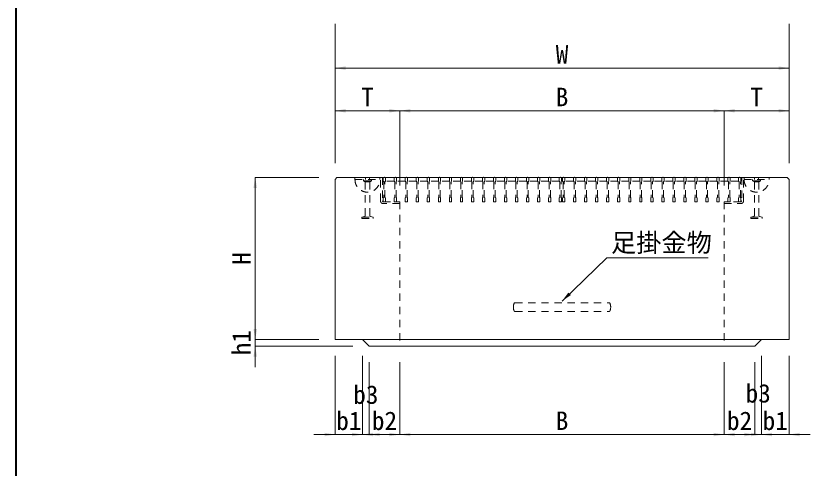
# Model space of a CAD drawing. Units: millimetres at full size, sheet at 1:30; details may follow other scales. Extents: x 19038 to 49388, y -43687 to -27642.
# Drawn here: x 30088 to 32537, y -39164 to -37770 of the extents above; entities that cross this region are included whole.
import ezdxf
from ezdxf.enums import TextEntityAlignment as Align

# ---------------------------------------------------------------- set-up
doc = ezdxf.new("R2010")
doc.units = ezdxf.units.MM
doc.header["$LTSCALE"] = 30
doc.linetypes.add('USER1', pattern=[1.35, 0.75, -0.6])
for name, color, linetype, lineweight in [('AG', 7, 'Continuous', 5), ('L', 6, 'Continuous', 13), ('インサート', 3, 'USER1', 5), ('図枠', 7, 'Continuous', 5), ('寸法線', 7, 'Continuous', 9), ('引出線', 4, 'Continuous', 9), ('本体', 2, 'Continuous', 13), ('足掛金物', 7, 'USER1', 9)]:
    doc.layers.add(name, color=color, linetype=linetype, lineweight=lineweight)
doc.styles.add('ＭＳ ゴシック', font='')
doc.styles.get('ＭＳ ゴシック').set_extended_font_data('MS Gothic')

# ---------------------------------------------------------------- blocks, each defined once
blk = doc.blocks.new('filled_arrow')
at = {"color": 0, "linetype": 'Continuous', "lineweight": -2}
blk.add_solid([(7.5, 1.25), (0, 0), (7.5, -1.25)], dxfattribs=at)

msp = doc.modelspace()

# ---------------------------------------------------------------- linework, layer by layer
at = {"layer": 'AG', "linetype": 'USER1', "lineweight": 9}
for p, q in [((31226.74, -38267.87), (32323.74, -38267.87)), ((31254.74, -38279.18), (31227.74, -38279.18)), ((31288.74, -38279.18), (31261.74, -38279.18)), ((31322.74, -38279.18), (31295.74, -38279.18)), ((31356.74, -38279.18), (31329.74, -38279.18)), ((31390.74, -38279.18), (31363.74, -38279.18)), ((31424.74, -38279.18), (31397.74, -38279.18)), ((31458.74, -38279.18), (31431.74, -38279.18)), ((31492.74, -38279.18), (31465.74, -38279.18)), ((31526.74, -38279.18), (31499.74, -38279.18)), ((31560.74, -38279.18), (31533.74, -38279.18)), ((31594.74, -38279.18), (31567.74, -38279.18)), ((31628.74, -38279.18), (31601.74, -38279.18)), ((31662.74, -38279.18), (31635.74, -38279.18)), ((31696.74, -38279.18), (31669.74, -38279.18)), ((31730.74, -38279.18), (31703.74, -38279.18)), ((31763.74, -38279.18), (31737.74, -38279.18)), ((31807.74, -38279.18), (31780.74, -38279.18)), ((31841.74, -38279.18), (31814.74, -38279.18)), ((31875.74, -38279.18), (31848.74, -38279.18)), ((31909.74, -38279.18), (31882.74, -38279.18)), ((31943.74, -38279.18), (31916.74, -38279.18)), ((31977.74, -38279.18), (31950.74, -38279.18)), ((32011.74, -38279.18), (31984.74, -38279.18)), ((32045.74, -38279.18), (32018.74, -38279.18)), ((32079.74, -38279.18), (32052.74, -38279.18)), ((32113.74, -38279.18), (32086.74, -38279.18)), ((32147.74, -38279.18), (32120.74, -38279.18)), ((32181.74, -38279.18), (32154.74, -38279.18)), ((32215.74, -38279.18), (32188.74, -38279.18)), ((32249.74, -38279.18), (32222.74, -38279.18)), ((32283.74, -38279.18), (32256.74, -38279.18)), ((32316.74, -38279.18), (32290.74, -38279.18))]:
    msp.add_line(p, q, dxfattribs=at)
for points in [[(31220.74, -38330.87), (31220.74, -38342.87), (31227.74, -38342.87), (31227.74, -38330.87), (31226.24, -38329.37), (31226.24, -38281.37), (31227.74, -38279.87), (31227.74, -38267.88), (31224.74, -38267.88)], [(31223.74, -38267.88), (31220.74, -38267.88), (31220.74, -38279.87), (31222.24, -38281.37), (31222.24, -38329.37), (31220.74, -38330.87)], [(31254.74, -38330.87), (31254.74, -38342.87), (31261.74, -38342.87), (31261.74, -38330.87), (31260.24, -38329.37), (31260.24, -38281.37), (31261.74, -38279.87), (31261.74, -38267.88), (31258.74, -38267.88)], [(31257.74, -38267.88), (31254.74, -38267.88), (31254.74, -38279.87), (31256.24, -38281.37), (31256.24, -38329.37), (31254.74, -38330.87)], [(31288.74, -38330.87), (31288.74, -38342.87), (31295.74, -38342.87), (31295.74, -38330.87), (31294.24, -38329.37), (31294.24, -38281.37), (31295.74, -38279.87), (31295.74, -38267.88), (31292.74, -38267.88)], [(31291.74, -38267.88), (31288.74, -38267.88), (31288.74, -38279.87), (31290.24, -38281.37), (31290.24, -38329.37), (31288.74, -38330.87)], [(31322.74, -38330.87), (31322.74, -38342.87), (31329.74, -38342.87), (31329.74, -38330.87), (31328.24, -38329.37), (31328.24, -38281.37), (31329.74, -38279.87), (31329.74, -38267.88), (31326.74, -38267.88)], [(31325.74, -38267.88), (31322.74, -38267.88), (31322.74, -38279.87), (31324.24, -38281.37), (31324.24, -38329.37), (31322.74, -38330.87)], [(31356.74, -38330.87), (31356.74, -38342.87), (31363.74, -38342.87), (31363.74, -38330.87), (31362.24, -38329.37), (31362.24, -38281.37), (31363.74, -38279.87), (31363.74, -38267.88), (31360.74, -38267.88)], [(31359.74, -38267.88), (31356.74, -38267.88), (31356.74, -38279.87), (31358.24, -38281.37), (31358.24, -38329.37), (31356.74, -38330.87)], [(31390.74, -38330.87), (31390.74, -38342.87), (31397.74, -38342.87), (31397.74, -38330.87), (31396.24, -38329.37), (31396.24, -38281.37), (31397.74, -38279.87), (31397.74, -38267.88), (31394.74, -38267.88)], [(31393.74, -38267.88), (31390.74, -38267.88), (31390.74, -38279.87), (31392.24, -38281.37), (31392.24, -38329.37), (31390.74, -38330.87)], [(31424.74, -38330.87), (31424.74, -38342.87), (31431.74, -38342.87), (31431.74, -38330.87), (31430.24, -38329.37), (31430.24, -38281.37), (31431.74, -38279.87), (31431.74, -38267.88), (31428.74, -38267.88)], [(31427.74, -38267.88), (31424.74, -38267.88), (31424.74, -38279.87), (31426.24, -38281.37), (31426.24, -38329.37), (31424.74, -38330.87)], [(31458.74, -38330.87), (31458.74, -38342.87), (31465.74, -38342.87), (31465.74, -38330.87), (31464.24, -38329.37), (31464.24, -38281.37), (31465.74, -38279.87), (31465.74, -38267.88), (31462.74, -38267.88)], [(31461.74, -38267.88), (31458.74, -38267.88), (31458.74, -38279.87), (31460.24, -38281.37), (31460.24, -38329.37), (31458.74, -38330.87)], [(31492.74, -38330.87), (31492.74, -38342.87), (31499.74, -38342.87), (31499.74, -38330.87), (31498.24, -38329.37), (31498.24, -38281.37), (31499.74, -38279.87), (31499.74, -38267.88), (31496.74, -38267.88)], [(31495.74, -38267.88), (31492.74, -38267.88), (31492.74, -38279.87), (31494.24, -38281.37), (31494.24, -38329.37), (31492.74, -38330.87)], [(31526.74, -38330.87), (31526.74, -38342.87), (31533.74, -38342.87), (31533.74, -38330.87), (31532.24, -38329.37), (31532.24, -38281.37), (31533.74, -38279.87), (31533.74, -38267.88), (31530.74, -38267.88)], [(31529.74, -38267.88), (31526.74, -38267.88), (31526.74, -38279.87), (31528.24, -38281.37), (31528.24, -38329.37), (31526.74, -38330.87)], [(31560.74, -38330.87), (31560.74, -38342.87), (31567.74, -38342.87), (31567.74, -38330.87), (31566.24, -38329.37), (31566.24, -38281.37), (31567.74, -38279.87), (31567.74, -38267.88), (31564.74, -38267.88)], [(31563.74, -38267.88), (31560.74, -38267.88), (31560.74, -38279.87), (31562.24, -38281.37), (31562.24, -38329.37), (31560.74, -38330.87)], [(31594.74, -38330.87), (31594.74, -38342.87), (31601.74, -38342.87), (31601.74, -38330.87), (31600.24, -38329.37), (31600.24, -38281.37), (31601.74, -38279.87), (31601.74, -38267.88), (31598.74, -38267.88)], [(31597.74, -38267.88), (31594.74, -38267.88), (31594.74, -38279.87), (31596.24, -38281.37), (31596.24, -38329.37), (31594.74, -38330.87)], [(31628.74, -38330.87), (31628.74, -38342.87), (31635.74, -38342.87), (31635.74, -38330.87), (31634.24, -38329.37), (31634.24, -38281.37), (31635.74, -38279.87), (31635.74, -38267.88), (31632.74, -38267.88)], [(31631.74, -38267.88), (31628.74, -38267.88), (31628.74, -38279.87), (31630.24, -38281.37), (31630.24, -38329.37), (31628.74, -38330.87)], [(31662.74, -38330.87), (31662.74, -38342.87), (31669.74, -38342.87), (31669.74, -38330.87), (31668.24, -38329.37), (31668.24, -38281.37), (31669.74, -38279.87), (31669.74, -38267.88), (31666.74, -38267.88)], [(31665.74, -38267.88), (31662.74, -38267.88), (31662.74, -38279.87), (31664.24, -38281.37), (31664.24, -38329.37), (31662.74, -38330.87)], [(31696.74, -38330.87), (31696.74, -38342.87), (31703.74, -38342.87), (31703.74, -38330.87), (31702.24, -38329.37), (31702.24, -38281.37), (31703.74, -38279.87), (31703.74, -38267.88), (31700.74, -38267.88)], [(31699.74, -38267.88), (31696.74, -38267.88), (31696.74, -38279.87), (31698.24, -38281.37), (31698.24, -38329.37), (31696.74, -38330.87)], [(31730.74, -38330.87), (31730.74, -38342.87), (31737.74, -38342.87), (31737.74, -38330.87), (31736.24, -38329.37), (31736.24, -38281.37), (31737.74, -38279.87), (31737.74, -38267.88), (31734.74, -38267.88)], [(31733.74, -38267.88), (31730.74, -38267.88), (31730.74, -38279.87), (31732.24, -38281.37), (31732.24, -38329.37), (31730.74, -38330.87)], [(31763.74, -38330.87), (31763.74, -38342.87), (31770.74, -38342.87), (31770.74, -38330.87), (31769.24, -38329.37), (31769.24, -38281.37), (31770.74, -38279.87), (31770.74, -38267.88), (31767.74, -38267.88)], [(31766.74, -38267.88), (31763.74, -38267.88), (31763.74, -38279.87), (31765.24, -38281.37), (31765.24, -38329.37), (31763.74, -38330.87)], [(31773.74, -38330.87), (31773.74, -38342.87), (31780.74, -38342.87), (31780.74, -38330.87), (31779.24, -38329.37), (31779.24, -38281.37), (31780.74, -38279.87), (31780.74, -38267.88), (31777.74, -38267.88)], [(31776.74, -38267.88), (31773.74, -38267.88), (31773.74, -38279.87), (31775.24, -38281.37), (31775.24, -38329.37), (31773.74, -38330.87)], [(31807.74, -38330.87), (31807.74, -38342.87), (31814.74, -38342.87), (31814.74, -38330.87), (31813.24, -38329.37), (31813.24, -38281.37), (31814.74, -38279.87), (31814.74, -38267.88), (31811.74, -38267.88)], [(31810.74, -38267.88), (31807.74, -38267.88), (31807.74, -38279.87), (31809.24, -38281.37), (31809.24, -38329.37), (31807.74, -38330.87)], [(31841.74, -38330.87), (31841.74, -38342.87), (31848.74, -38342.87), (31848.74, -38330.87), (31847.24, -38329.37), (31847.24, -38281.37), (31848.74, -38279.87), (31848.74, -38267.88), (31845.74, -38267.88)], [(31844.74, -38267.88), (31841.74, -38267.88), (31841.74, -38279.87), (31843.24, -38281.37), (31843.24, -38329.37), (31841.74, -38330.87)], [(31875.74, -38330.87), (31875.74, -38342.87), (31882.74, -38342.87), (31882.74, -38330.87), (31881.24, -38329.37), (31881.24, -38281.37), (31882.74, -38279.87), (31882.74, -38267.88), (31879.74, -38267.88)], [(31878.74, -38267.88), (31875.74, -38267.88), (31875.74, -38279.87), (31877.24, -38281.37), (31877.24, -38329.37), (31875.74, -38330.87)], [(31909.74, -38330.87), (31909.74, -38342.87), (31916.74, -38342.87), (31916.74, -38330.87), (31915.24, -38329.37), (31915.24, -38281.37), (31916.74, -38279.87), (31916.74, -38267.88), (31913.74, -38267.88)], [(31912.74, -38267.88), (31909.74, -38267.88), (31909.74, -38279.87), (31911.24, -38281.37), (31911.24, -38329.37), (31909.74, -38330.87)], [(31943.74, -38330.87), (31943.74, -38342.87), (31950.74, -38342.87), (31950.74, -38330.87), (31949.24, -38329.37), (31949.24, -38281.37), (31950.74, -38279.87), (31950.74, -38267.88), (31947.74, -38267.88)], [(31946.74, -38267.88), (31943.74, -38267.88), (31943.74, -38279.87), (31945.24, -38281.37), (31945.24, -38329.37), (31943.74, -38330.87)], [(31977.74, -38330.87), (31977.74, -38342.87), (31984.74, -38342.87), (31984.74, -38330.87), (31983.24, -38329.37), (31983.24, -38281.37), (31984.74, -38279.87), (31984.74, -38267.88), (31981.74, -38267.88)], [(31980.74, -38267.88), (31977.74, -38267.88), (31977.74, -38279.87), (31979.24, -38281.37), (31979.24, -38329.37), (31977.74, -38330.87)], [(32011.74, -38330.87), (32011.74, -38342.87), (32018.74, -38342.87), (32018.74, -38330.87), (32017.24, -38329.37), (32017.24, -38281.37), (32018.74, -38279.87), (32018.74, -38267.88), (32015.74, -38267.88)], [(32014.74, -38267.88), (32011.74, -38267.88), (32011.74, -38279.87), (32013.24, -38281.37), (32013.24, -38329.37), (32011.74, -38330.87)], [(32045.74, -38330.87), (32045.74, -38342.87), (32052.74, -38342.87), (32052.74, -38330.87), (32051.24, -38329.37), (32051.24, -38281.37), (32052.74, -38279.87), (32052.74, -38267.88), (32049.74, -38267.88)], [(32048.74, -38267.88), (32045.74, -38267.88), (32045.74, -38279.87), (32047.24, -38281.37), (32047.24, -38329.37), (32045.74, -38330.87)], [(32079.74, -38330.87), (32079.74, -38342.87), (32086.74, -38342.87), (32086.74, -38330.87), (32085.24, -38329.37), (32085.24, -38281.37), (32086.74, -38279.87), (32086.74, -38267.88), (32083.74, -38267.88)], [(32082.74, -38267.88), (32079.74, -38267.88), (32079.74, -38279.87), (32081.24, -38281.37), (32081.24, -38329.37), (32079.74, -38330.87)], [(32113.74, -38330.87), (32113.74, -38342.87), (32120.74, -38342.87), (32120.74, -38330.87), (32119.24, -38329.37), (32119.24, -38281.37), (32120.74, -38279.87), (32120.74, -38267.88), (32117.74, -38267.88)], [(32116.74, -38267.88), (32113.74, -38267.88), (32113.74, -38279.87), (32115.24, -38281.37), (32115.24, -38329.37), (32113.74, -38330.87)], [(32147.74, -38330.87), (32147.74, -38342.87), (32154.74, -38342.87), (32154.74, -38330.87), (32153.24, -38329.37), (32153.24, -38281.37), (32154.74, -38279.87), (32154.74, -38267.88), (32151.74, -38267.88)], [(32150.74, -38267.88), (32147.74, -38267.88), (32147.74, -38279.87), (32149.24, -38281.37), (32149.24, -38329.37), (32147.74, -38330.87)], [(32181.74, -38330.87), (32181.74, -38342.87), (32188.74, -38342.87), (32188.74, -38330.87), (32187.24, -38329.37), (32187.24, -38281.37), (32188.74, -38279.87), (32188.74, -38267.88), (32185.74, -38267.88)], [(32184.74, -38267.88), (32181.74, -38267.88), (32181.74, -38279.87), (32183.24, -38281.37), (32183.24, -38329.37), (32181.74, -38330.87)], [(32215.74, -38330.87), (32215.74, -38342.87), (32222.74, -38342.87), (32222.74, -38330.87), (32221.24, -38329.37), (32221.24, -38281.37), (32222.74, -38279.87), (32222.74, -38267.88), (32219.74, -38267.88)], [(32218.74, -38267.88), (32215.74, -38267.88), (32215.74, -38279.87), (32217.24, -38281.37), (32217.24, -38329.37), (32215.74, -38330.87)], [(32249.74, -38330.87), (32249.74, -38342.87), (32256.74, -38342.87), (32256.74, -38330.87), (32255.24, -38329.37), (32255.24, -38281.37), (32256.74, -38279.87), (32256.74, -38267.88), (32253.74, -38267.88)], [(32252.74, -38267.88), (32249.74, -38267.88), (32249.74, -38279.87), (32251.24, -38281.37), (32251.24, -38329.37), (32249.74, -38330.87)], [(32283.74, -38330.87), (32283.74, -38342.87), (32290.74, -38342.87), (32290.74, -38330.87), (32289.24, -38329.37), (32289.24, -38281.37), (32290.74, -38279.87), (32290.74, -38267.88), (32287.74, -38267.88)], [(32286.74, -38267.88), (32283.74, -38267.88), (32283.74, -38279.87), (32285.24, -38281.37), (32285.24, -38329.37), (32283.74, -38330.87)], [(32316.74, -38330.87), (32316.74, -38342.87), (32323.74, -38342.87), (32323.74, -38330.87), (32322.24, -38329.37), (32322.24, -38281.37), (32323.74, -38279.87), (32323.74, -38267.88), (32320.74, -38267.88)], [(32319.74, -38267.88), (32316.74, -38267.88), (32316.74, -38279.87), (32318.24, -38281.37), (32318.24, -38329.37), (32316.74, -38330.87)]]:
    msp.add_lwpolyline(points, dxfattribs=at)
for centre in [(31224.24, -38267.88), (31258.24, -38267.88), (31292.24, -38267.88), (31326.24, -38267.88), (31360.24, -38267.88), (31394.24, -38267.88), (31428.24, -38267.88), (31462.24, -38267.88), (31496.24, -38267.88), (31530.24, -38267.88), (31564.24, -38267.88), (31598.24, -38267.88), (31632.24, -38267.88), (31666.24, -38267.88), (31700.24, -38267.88), (31734.24, -38267.88), (31767.24, -38267.88), (31777.24, -38267.88), (31811.24, -38267.88), (31845.24, -38267.88), (31879.24, -38267.88), (31913.24, -38267.88), (31947.24, -38267.88), (31981.24, -38267.88), (32015.24, -38267.88), (32049.24, -38267.88), (32083.24, -38267.88), (32117.24, -38267.88), (32151.24, -38267.88), (32185.24, -38267.88), (32219.24, -38267.88), (32253.24, -38267.88), (32287.24, -38267.88), (32320.24, -38267.88)]:
    msp.add_arc(centre, 0.5, 0, 180, dxfattribs=at)
at = {"layer": 'L', "linetype": 'USER1', "lineweight": 9}
for p, q in [((31212.24, -38267.87), (31218.24, -38267.87)), ((31212.24, -38339.87), (31212.24, -38267.87)), ((31218.24, -38267.87), (31218.24, -38339.87)), ((32332.24, -38267.87), (32326.24, -38267.87)), ((32326.24, -38267.87), (32326.24, -38339.87)), ((32332.24, -38339.87), (32332.24, -38267.87)), ((31221.24, -38342.87), (31272.24, -38342.87)), ((31272.24, -38348.87), (31221.24, -38348.87)), ((31272.24, -38342.87), (31272.24, -38348.87)), ((32323.24, -38342.87), (32272.24, -38342.87)), ((32272.24, -38342.87), (32272.24, -38348.87)), ((32272.24, -38348.87), (32323.24, -38348.87))]:
    msp.add_line(p, q, dxfattribs=at)
for centre, radius, start, end in [((31221.24, -38339.87), 9, 180, 270), ((31221.24, -38339.87), 3, 180, 270), ((32323.24, -38339.87), 3, 270, 0), ((32323.24, -38339.87), 9, 270, 0)]:
    msp.add_arc(centre, radius, start, end, dxfattribs=at)
at = {"layer": 'インサート'}
for p, q in [((31133.74, -38267.87), (31210.74, -38267.87)), ((31133.74, -38267.87), (31133.74, -38274.87)), ((31133.74, -38274.87), (31210.74, -38274.87)), ((31159.74, -38274.87), (31159.74, -38278.87)), ((31165.24, -38281.87), (31159.74, -38278.87)), ((31159.74, -38278.87), (31184.74, -38278.87)), ((31166.24, -38267.87), (31166.24, -38274.87)), ((31178.24, -38267.87), (31178.24, -38274.87)), ((31179.24, -38281.87), (31184.74, -38278.87)), ((31184.74, -38274.87), (31184.74, -38278.87)), ((31210.74, -38267.87), (31210.74, -38274.87)), ((32333.74, -38267.87), (32410.74, -38267.87)), ((32333.74, -38267.87), (32333.74, -38274.87)), ((32333.74, -38274.87), (32410.74, -38274.87)), ((32359.74, -38274.87), (32359.74, -38278.87)), ((32365.24, -38281.87), (32359.74, -38278.87)), ((32359.74, -38278.87), (32384.74, -38278.87)), ((32366.24, -38267.87), (32366.24, -38274.87)), ((32378.24, -38267.87), (32378.24, -38274.87)), ((32379.24, -38281.87), (32384.74, -38278.87)), ((32384.74, -38274.87), (32384.74, -38278.87)), ((32410.74, -38267.87), (32410.74, -38274.87)), ((31165.24, -38281.87), (31179.24, -38281.87)), ((31165.24, -38385.7), (31165.24, -38281.87)), ((31179.24, -38385.7), (31179.24, -38281.87)), ((32365.24, -38281.87), (32379.24, -38281.87)), ((32365.24, -38385.7), (32365.24, -38281.87)), ((32379.24, -38385.7), (32379.24, -38281.87)), ((31163.01, -38388.65), (31154.74, -38390.87)), ((31154.74, -38390.87), (31154.74, -38394.87)), ((31154.74, -38390.87), (31189.74, -38390.87)), ((31154.74, -38394.87), (31189.74, -38394.87)), ((31181.46, -38388.65), (31189.74, -38390.87)), ((31189.74, -38390.87), (31189.74, -38394.87)), ((32363.01, -38388.65), (32354.74, -38390.87)), ((32354.74, -38390.87), (32354.74, -38394.87)), ((32354.74, -38390.87), (32389.74, -38390.87)), ((32354.74, -38394.87), (32389.74, -38394.87)), ((32381.46, -38388.65), (32389.74, -38390.87)), ((32389.74, -38390.87), (32389.74, -38394.87))]:
    msp.add_line(p, q, dxfattribs=at)
for centre, radius, start, end in [((31172.24, -38274.87), 38.5, 180, 0), ((32372.24, -38274.87), 38.5, 180, 0), ((31162.24, -38385.75), 3, 284.9984, 0.96699), ((31182.24, -38385.75), 3, 179.03301, 255.00238), ((32362.24, -38385.75), 3, 284.9984, 0.96699), ((32382.24, -38385.75), 3, 179.03301, 255.00238)]:
    msp.add_arc(centre, radius, start, end, dxfattribs=at)
at = {"layer": '図枠', "lineweight": 40}
msp.add_line((30087.99, -35076.71), (30087.99, -43386.71), dxfattribs=at)
at = {"layer": '寸法線'}
for p, q in [((31072.24, -37794.79), (31072.24, -37930.82)), ((32472.24, -37794.79), (32472.24, -37930.82)), ((31072.24, -37930.82), (32472.24, -37930.82)), ((31072.24, -38223.87), (31072.24, -37930.82)), ((31072.24, -37930.82), (32472.24, -37930.82)), ((32472.24, -38223.87), (32472.24, -37930.82)), ((31072.24, -38062.4), (31272.24, -38062.4)), ((31072.24, -38217.87), (31072.24, -38062.4)), ((31272.24, -38292.87), (31272.24, -38062.4)), ((31272.24, -38062.4), (32272.24, -38062.4)), ((31272.24, -38292.87), (31272.24, -38062.4)), ((32272.24, -38292.87), (32272.24, -38062.4)), ((32272.24, -38062.4), (32472.24, -38062.4)), ((32272.24, -38292.87), (32272.24, -38062.4)), ((32472.24, -38223.87), (32472.24, -38062.4)), ((30826.11, -38767.87), (30826.11, -38267.87)), ((31022.24, -38267.87), (30826.11, -38267.87)), ((30826.11, -38852.87), (30826.11, -38702.87)), ((31022.24, -38767.87), (30826.11, -38767.87)), ((31022.24, -38767.87), (30826.11, -38767.87)), ((31127.24, -38787.87), (30826.11, -38787.87)), ((31072.24, -38817.87), (31072.24, -39060.86)), ((31157.24, -38817.87), (31157.24, -39060.86)), ((31157.24, -38817.87), (31157.24, -39060.86)), ((32387.24, -38817.87), (32387.24, -39060.86)), ((32387.24, -38817.87), (32387.24, -39060.86)), ((32472.24, -38817.87), (32472.24, -39060.86)), ((31177.24, -38837.87), (31177.24, -39060.86)), ((31177.24, -38837.87), (31177.24, -39060.86)), ((31272.24, -38837.87), (31272.24, -39060.86)), ((31272.24, -38837.87), (31272.24, -39060.86)), ((32272.24, -38837.87), (32272.24, -39060.86)), ((32272.24, -38837.87), (32272.24, -39060.86)), ((32367.24, -38837.87), (32367.24, -39060.86)), ((32367.24, -38837.87), (32367.24, -39060.86)), ((31007.24, -39060.86), (31222.24, -39060.86)), ((31092.24, -39060.86), (31242.24, -39060.86)), ((31177.24, -39060.86), (31272.24, -39060.86)), ((31272.24, -39060.86), (32272.24, -39060.86)), ((32272.24, -39060.86), (32367.24, -39060.86)), ((32302.24, -39060.86), (32452.24, -39060.86)), ((32322.24, -39060.86), (32537.24, -39060.86))]:
    msp.add_line(p, q, dxfattribs=at)
at = {"layer": '引出線'}
msp.add_lwpolyline([(31772.24, -38649.37), (31910.8, -38516.06), (32223.3, -38516.06)], dxfattribs=at)
at = {"layer": '本体'}
for p, q in [((31072.24, -38273.87), (31078.24, -38267.87)), ((31072.24, -38273.87), (31072.24, -38767.87)), ((31078.24, -38267.87), (32466.24, -38267.87)), ((32472.24, -38273.87), (32472.24, -38767.87)), ((31072.24, -38767.87), (32472.24, -38767.87)), ((31157.24, -38767.87), (31177.24, -38787.87)), ((32367.24, -38787.87), (32387.24, -38767.87)), ((31177.24, -38787.87), (32367.24, -38787.87))]:
    msp.add_line(p, q, dxfattribs=at)
at = {"layer": '本体', "lineweight": 20}
msp.add_line((32466.24, -38267.87), (32472.24, -38273.87), dxfattribs=at)
at = {"layer": '本体', "linetype": 'USER1', "lineweight": 9}
for p, q in [((31272.24, -38342.87), (31272.24, -38787.87)), ((32272.24, -38342.87), (32272.24, -38787.87))]:
    msp.add_line(p, q, dxfattribs=at)
at = {"layer": '足掛金物'}
for p, q in [((31627.48, -38654.37), (31916.99, -38654.37)), ((31627.48, -38681.37), (31916.99, -38681.37))]:
    msp.add_line(p, q, dxfattribs=at)
for centre, radius, start, end in [((31655.24, -38667.87), 33, 160.18507, 199.81493), ((31627.48, -38657.87), 3.5, 90, 160.18507), ((31916.99, -38657.87), 3.5, 19.81493, 90), ((31889.24, -38667.87), 33, 340.18507, 19.81493), ((31627.48, -38677.87), 3.5, 199.81493, 270), ((31916.99, -38677.87), 3.5, 270, 340.18507)]:
    msp.add_arc(centre, radius, start, end, dxfattribs=at)

# ---------------------------------------------------------------- block references
at = {"layer": '寸法線', "xscale": 4.33, "yscale": 4.33}
for p in [(31072.24, -37930.82), (31072.24, -37930.82), (31072.24, -38062.4), (31272.24, -38062.4), (32272.24, -38062.4), (31157.24, -39060.86), (31177.24, -39060.86), (31177.24, -39060.86), (31272.24, -39060.86), (32272.24, -39060.86), (32387.24, -39060.86), (32472.24, -39060.86)]:
    msp.add_blockref('filled_arrow', p, dxfattribs=at)
for p, rotation in [((32472.24, -37930.82), 180), ((32472.24, -37930.82), 180), ((31272.24, -38062.4), 180), ((32272.24, -38062.4), 180), ((32472.24, -38062.4), 180), ((30826.11, -38267.87), 270), ((30826.11, -38767.87), 90), ((30826.11, -38767.87), 90), ((30826.11, -38787.87), 270), ((31072.24, -39060.86), 180), ((31157.24, -39060.86), 180), ((31272.24, -39060.86), 180), ((32272.24, -39060.86), 180), ((32367.24, -39060.86), 180), ((32367.24, -39060.86), 180), ((32387.24, -39060.86), 180)]:
    msp.add_blockref('filled_arrow', p, dxfattribs=dict(at, rotation=rotation))
at = {"layer": '引出線', "xscale": 4.33, "yscale": 4.33, "rotation": 43.9}
msp.add_blockref('filled_arrow', (31772.24, -38649.37), dxfattribs=at)

# ---------------------------------------------------------------- texts
at = {"layer": '寸法線', "style": 'ＭＳ ゴシック'}
for s, p in [('W', (31772.24, -37888.32)), ('W', (31772.24, -37888.32)), ('T', (31172.24, -38019.9)), ('B', (31772.24, -38019.9)), ('T', (32372.24, -38019.9)), ('b3', (31167.24, -38937.72)), ('b3', (32377.24, -38933.68)), ('b1', (31114.74, -39018.36)), ('b2', (31224.74, -39018.36)), ('B', (31772.24, -39018.36)), ('b2', (32319.74, -39018.36)), ('b1', (32429.74, -39018.36))]:
    msp.add_text(s, height=56.96, dxfattribs=at).set_placement(p, align=Align.MIDDLE_CENTER)
for s, p in [('H', (30783.61, -38517.87)), ('h1', (30783.61, -38777.87))]:
    msp.add_text(s, height=56.96, rotation=90, dxfattribs=at).set_placement(p, align=Align.MIDDLE_CENTER)
at = {"layer": '引出線', "style": 'ＭＳ ゴシック'}
msp.add_text('足掛金物', height=56.96, dxfattribs=at).set_placement((31923.3, -38440.71), align=Align.TOP_LEFT)

doc.saveas('drawing.dxf')
